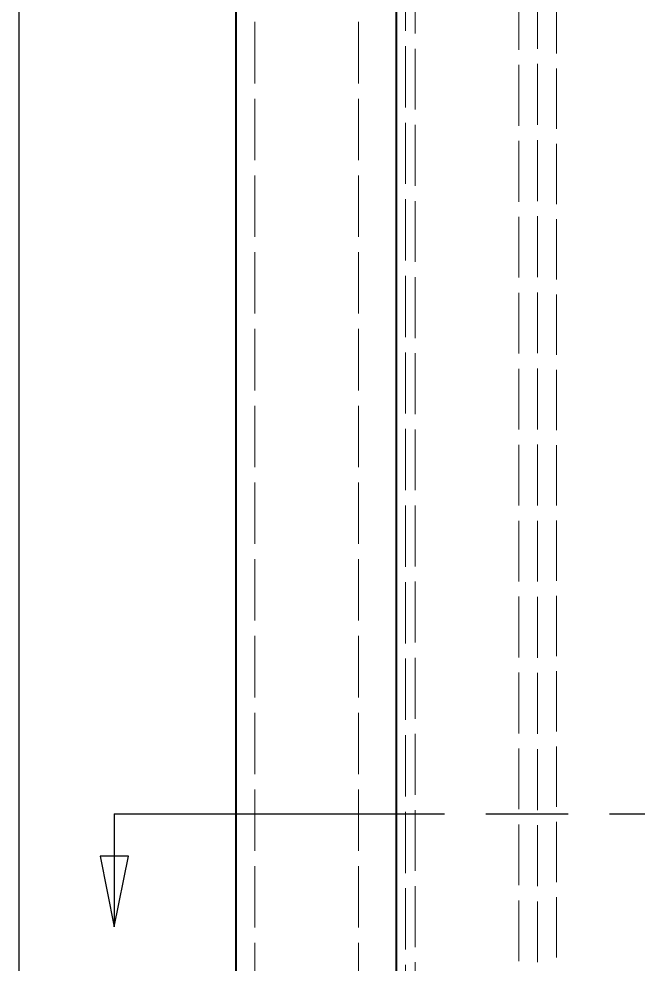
# Model space of a CAD drawing. Header units: millimetres. Extents: x 0 to 2523, y 0 to 1782.
# Drawn here: x 741.7 to 807.4, y 777.4 to 877.7 of the extents above; entities that cross this region are included whole.
import ezdxf

# ---------------------------------------------------------------- set-up
doc = ezdxf.new("R2010")
doc.units = ezdxf.units.MM
doc.header["$LTSCALE"] = 3
for name, pattern in [('CHAIN', [0.3543, 0.2362, -0.0295, 0.0591, -0.0295]), ('DASHED', [0.2067, 0.1654, -0.0413]), ('DOUBLE_DASH_CHAIN', [1.2403, 0.6614, -0.0827, 0.1654, -0.0827, 0.1654, -0.0827])]:
    doc.linetypes.add(name, pattern=pattern)
for name, color, linetype, lineweight in [('가려진 것(ISO)', 2, 'DASHED', 18), ('가시적인 것(ISO)', 3, 'Continuous', 40), ('단면선(ISO)', 7, 'CHAIN', 25), ('상세 경계(JIS)', 7, 'Continuous', 25)]:
    doc.layers.add(name, color=color, linetype=linetype, lineweight=lineweight)

# ---------------------------------------------------------------- blocks, each defined once
blk = doc.blocks.new('2dTransSection0')
at = {"layer": '단면선(ISO)', "linetype": 'DOUBLE_DASH_CHAIN', "ltscale": 5.884671}
blk.add_line((250.62, 264.442), (393.22, 264.442), dxfattribs=at)
at = {"layer": '단면선(ISO)', "linetype": 'Continuous'}
for p, q in [((250.62, 264.442), (254.544, 264.442)), ((250.62, 264.442), (250.62, 262.942)), ((250.12, 262.942), (250.62, 260.442)), ((251.12, 262.942), (250.12, 262.942)), ((250.62, 262.942), (250.62, 260.442)), ((250.62, 260.442), (251.12, 262.942))]:
    blk.add_line(p, q, dxfattribs=at)
at = {"layer": '단면선(ISO)', "linetype": 'Continuous', "flags": 128}
blk.add_lwpolyline([(250.12, 262.942), (250.62, 260.442), (251.12, 262.942), (250.12, 262.942)], dxfattribs=at)
at = {"layer": '단면선(ISO)'}
blk.add_solid([(250.12, 262.942), (250.62, 260.442), (251.12, 262.942), (250.12, 262.942)], dxfattribs=at)
blk = doc.blocks.new('2dDetail0')
at = {"layer": '상세 경계(JIS)', "flags": 128}
blk.add_lwpolyline([(247.245, 234.509), (396.473, 234.509), (396.473, 318.8), (247.245, 318.8), (247.245, 234.509)], dxfattribs=at)

msp = doc.modelspace()

# ---------------------------------------------------------------- linework, layer by layer
at = {"layer": '가려진 것(ISO)', "ltscale": 13.141838}
for p, q in [((766.7766, 553.0669), (766.7766, 1099.0669)), ((777.7766, 553.0669), (777.7766, 1099.0669))]:
    msp.add_line(p, q, dxfattribs=at)
at = {"layer": '가려진 것(ISO)', "ltscale": 13.109228}
msp.add_line((782.7766, 1078.0669), (782.7766, 574.0669), dxfattribs=at)
at = {"layer": '가려진 것(ISO)', "ltscale": 13.005186}
msp.add_line((794.7766, 576.0669), (794.7766, 1076.0669), dxfattribs=at)
at = {"layer": '가려진 것(ISO)', "ltscale": 13.035532}
for p, q in [((783.7766, 923.0669), (783.7766, 729.0669)), ((796.7766, 729.0669), (796.7766, 923.0669))]:
    msp.add_line(p, q, dxfattribs=at)
at = {"layer": '가려진 것(ISO)', "ltscale": 12.901145}
msp.add_line((798.7766, 754.0669), (798.7766, 898.0669), dxfattribs=at)
at = {"layer": '가시적인 것(ISO)'}
for p, q in [((764.7766, 551.0669), (764.7766, 1101.0669)), ((781.7766, 925.0669), (781.7766, 727.0669))]:
    msp.add_line(p, q, dxfattribs=at)

# ---------------------------------------------------------------- block references
at = {"layer": '단면선(ISO)', "xscale": 3, "yscale": 3, "zscale": 3}
msp.add_blockref('2dTransSection0', (0, 0), dxfattribs=at)
at = {"layer": '상세 경계(JIS)', "xscale": 3, "yscale": 3, "zscale": 3}
msp.add_blockref('2dDetail0', (0, 0), dxfattribs=at)

doc.saveas('drawing.dxf')
